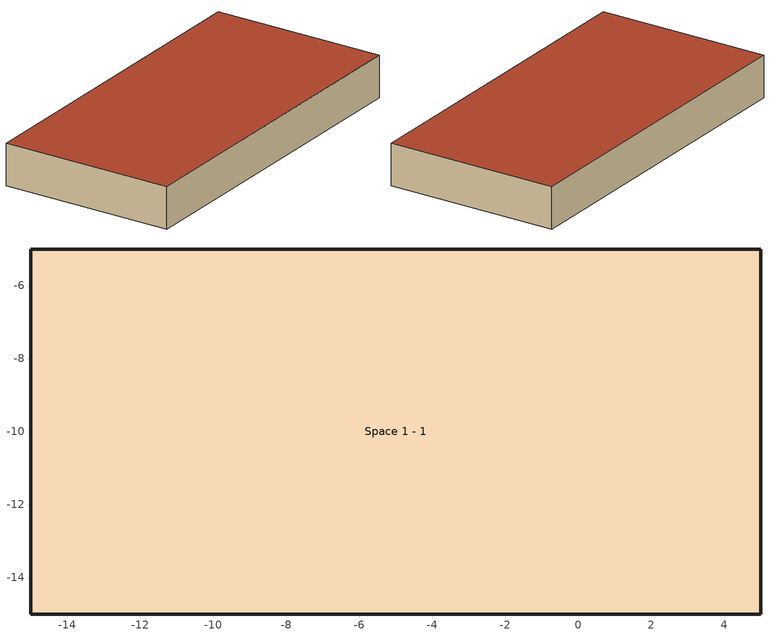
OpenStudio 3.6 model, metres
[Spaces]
Space 1 - 1
 floor ground: 5,-5 5,-15 -15,-15 -15,-5 z0
 wall outside: -15,-15 5,-15 5,-5 -15,-5 -15,-15 z0:2.44
 roof outside: -15,-5 -15,-15 5,-15 5,-5 z2.44
[Site]
Site 1: Latitude {deg}=39.7653; Longitude {deg}=39.7653
[ClimateZones]
Climate Zone Institution Name 1=ASHRAE; Climate Zone Document Name 1=ANSI/ASHRAE Standard 169; Climate Zone Document Year 1=2006; Climate Zone Institution Name 2=CEC; Climate Zone Document Name 2=California Climate Zone Descriptions; Climate Zone Document Year 2=1995
[Building]
Building 1: North Axis {deg}=-0
[Space]
Space 1 - 1: Building Story=Story 1
[BuildingStory]
Story 1: Nominal Z Coordinate {m}=0; Nominal Floor to Floor Height {m}=2.4384; Nominal Floor to Ceiling Height {m}=2.4384
[ThermalZone]
Thermal Zone 1: Use Ideal Air Loads=No
[Sizing:Zone]
Thermal Zone 1: Zone Cooling Design Supply Air Temperature Input Method=SupplyAirTemperature; Zone Cooling Design Supply Air Temperature {C}=14; Zone Cooling Design Supply Air Temperature Difference {deltaC}=11.11; Zone Heating Design Supply Air Temperature Input Method=SupplyAirTemperature; Zone Heating Design Supply Air Temperature {C}=40; Zone Heating Design Supply Air Temperature Difference {deltaC}=11.11; Zone Cooling Design Supply Air Humidity Ratio {kg-H2O/kg-air}=0.0085; Zone Heating Design Supply Air Humidity Ratio {kg-H2O/kg-air}=0.008; Cooling Design Air Flow Method=DesignDay; Heating Design Air Flow Method=DesignDay; Account for Dedicated Outdoor Air System=No; Dedicated Outdoor Air System Control Strategy=NeutralSupplyAir; Dedicated Outdoor Air Low Setpoint Temperature for Design {C}=autosize; Dedicated Outdoor Air High Setpoint Temperature for Design {C}=autosize; Zone Load Sizing Method=Sensible Load Only No Latent Load; Zone Latent Cooling Design Supply Air Humidity Ratio Input Method=HumidityRatioDifference; Zone Cooling Design Supply Air Humidity Ratio Difference {kgWater/kgDryAir}=0.005; Zone Latent Heating Design Supply Air Humidity Ratio Input Method=HumidityRatioDifference; Zone Humidification Design Supply Air Humidity Ratio Difference {kgWater/kgDryAir}=0.005
[Zone equipment]
Thermal Zone 1: CV Unit Heater Elec
[ZoneHVAC:UnitHeater]
CV Unit Heater Elec: Availability Schedule=Always On Discrete hvac_library; Supply Air Fan=CV Unit Heater Fan; Maximum Supply Air Flow Rate {m3/s}=AutoSize; Fan Control Type=OnOff; Heating Coil=Unit Heater Elec Htg Coil; Maximum Hot Water Flow Rate {m3/s}=AutoSize; Minimum Hot Water Flow Rate {m3/s}=0; Heating Convergence Tolerance=0.001
[Fan:ConstantVolume]
CV Unit Heater Fan: Availability Schedule=Always On Discrete hvac_library; Maximum Flow Rate {m3/s}=AutoSize
[Coil:Heating:Electric]
Unit Heater Elec Htg Coil: Availability Schedule=Always On Discrete hvac_library
[Schedule:Constant]
Always On Discrete hvac_library: Value=1
